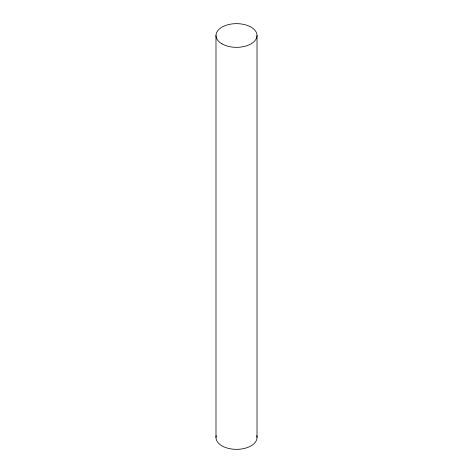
<?xml version="1.0" encoding="UTF-8"?>
<svg xmlns="http://www.w3.org/2000/svg" width="473" height="473" viewBox="0 0 473 473"><rect width="100%" height="100%" fill="white"/><g stroke="black" fill="none" stroke-linecap="round" stroke-linejoin="round"><path stroke-width="0.71" d="M257.016 35.493L257.016 437.507M215.984 35.493L215.984 437.507M256.762 435.651A20.516 11.843 0 0 1 236.5 449.35A20.516 11.843 0 0 1 216.238 435.651M221.997 43.871A20.516 11.843 0 0 0 256.319 38.561A20.516 11.843 0 0 0 231.191 24.052A20.516 11.843 0 0 0 221.997 43.871"/></g></svg>
